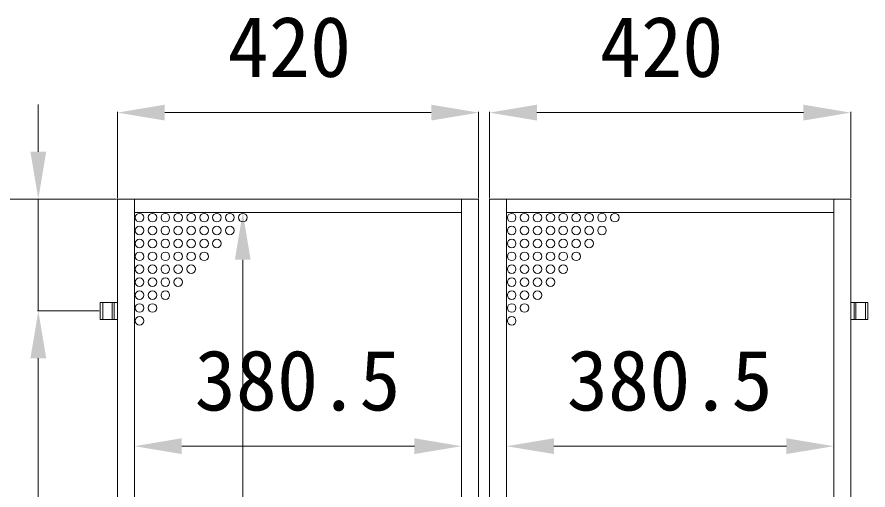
# Model space of a CAD drawing. Units: millimetres, scale not verified. Extents: x -30584 to 1616, y -23100 to 23100.
# Drawn here: x -1796 to -213, y 12517 to 13396 of the extents above; entities that cross this region are included whole.
import ezdxf
from ezdxf.enums import TextEntityAlignment as Align

# ---------------------------------------------------------------- set-up
doc = ezdxf.new("R2010")
doc.units = ezdxf.units.MM
doc.header["$LTSCALE"] = 150
doc.linetypes.add('DASHED1', pattern=[1.8, 1.2, -0.6])
for name, color, linetype, lineweight in [('0-2_ACCG-3018', 7, 'Continuous', 18), ('0-B_寸法', 3, 'Continuous', 18), ('1-8_標準ﾊﾟﾈﾙ', 7, 'Continuous', 18)]:
    doc.layers.add(name, color=color, linetype=linetype, lineweight=lineweight)
doc.styles.add('ＭＳ ゴシック', font='')
doc.styles.get('ＭＳ ゴシック').set_extended_font_data('MS Gothic')

msp = doc.modelspace()

# ---------------------------------------------------------------- linework, layer by layer
at = {"layer": '0-2_ACCG-3018'}
for centre in [(-1568.3, 13023.1), (-1544.3, 13023.1), (-1520.3, 13023.1), (-1496.3, 13023.1), (-1472.3, 13023.1), (-1448.3, 13023.1), (-1424.3, 13023.1), (-1400.3, 13023.1), (-1376.3, 13023.1), (-876, 13023.1), (-852, 13023.1), (-828, 13023.1), (-804, 13023.1), (-780, 13023.1), (-756, 13023.1), (-732, 13023.1), (-708, 13023.1), (-684, 13023.1), (-1568.3, 12999.1), (-1544.3, 12999.1), (-1520.3, 12999.1), (-1496.3, 12999.1), (-1472.3, 12999.1), (-1448.3, 12999.1), (-1424.3, 12999.1), (-1400.3, 12999.1), (-876, 12999.1), (-852, 12999.1), (-828, 12999.1), (-804, 12999.1), (-780, 12999.1), (-756, 12999.1), (-732, 12999.1), (-708, 12999.1), (-1568.3, 12975.1), (-1544.3, 12975.1), (-1520.3, 12975.1), (-1496.3, 12975.1), (-1472.3, 12975.1), (-1448.3, 12975.1), (-1424.3, 12975.1), (-876, 12975.1), (-852, 12975.1), (-828, 12975.1), (-804, 12975.1), (-780, 12975.1), (-756, 12975.1), (-732, 12975.1), (-1568.3, 12951.1), (-1544.3, 12951.1), (-1520.3, 12951.1), (-1496.3, 12951.1), (-1472.3, 12951.1), (-1448.3, 12951.1), (-876, 12951.1), (-852, 12951.1), (-828, 12951.1), (-804, 12951.1), (-780, 12951.1), (-756, 12951.1), (-1568.3, 12927.1), (-1544.3, 12927.1), (-1520.3, 12927.1), (-1496.3, 12927.1), (-1472.3, 12927.1), (-876, 12927.1), (-852, 12927.1), (-828, 12927.1), (-804, 12927.1), (-780, 12927.1), (-1568.3, 12903.1), (-1544.3, 12903.1), (-1520.3, 12903.1), (-1496.3, 12903.1), (-876, 12903.1), (-852, 12903.1), (-828, 12903.1), (-804, 12903.1), (-1568.3, 12879.1), (-1544.3, 12879.1), (-1520.3, 12879.1), (-876, 12879.1), (-852, 12879.1), (-828, 12879.1), (-1568.3, 12855.1), (-1544.3, 12855.1), (-876, 12855.1), (-852, 12855.1), (-1568.3, 12831.1), (-876, 12831.1)]:
    msp.add_circle(centre, 8, dxfattribs=at)
at = {"layer": '0-B_寸法'}
for p, q in [((-1756.6, 13145.5), (-1756.6, 13233.5)), ((-1609.5, 13059.1), (-1609.5, 13220)), ((-1521.5, 13218.4), (-1025.5, 13218.4)), ((-937.5, 13059.1), (-937.5, 13220)), ((-917.2, 13059.1), (-917.2, 13220)), ((-829.2, 13218.4), (-333.2, 13218.4)), ((-245.2, 13059.1), (-245.2, 13220)), ((-1611.1, 13057.5), (-2011.2, 13057.5)), ((-1611.1, 13057.5), (-1758.2, 13057.5)), ((-1756.6, 13057.5), (-1756.6, 12849.5)), ((-1577.9, 13031.1), (-1577.9, 12596.5)), ((-1576.3, 13032.7), (-1374.7, 13032.7)), ((-969.1, 13031.1), (-969.1, 12596.5)), ((-885.6, 13031.1), (-885.6, 12596.5)), ((-276.8, 13031.1), (-276.8, 12596.5)), ((-1376.3, 12944.7), (-1376.3, 11552.7)), ((-1643.1, 12849.5), (-1758.2, 12849.5)), ((-1643.1, 12849.5), (-1758.2, 12849.5)), ((-1756.6, 12761.5), (-1756.6, 12673.5)), ((-1756.6, 12761.5), (-1756.6, 10743.1)), ((-1489.9, 12598.1), (-1057.1, 12598.1)), ((-797.6, 12598.1), (-364.8, 12598.1))]:
    msp.add_line(p, q, dxfattribs=at)
at = {"layer": '0-B_寸法', "color": 91}
for points in [[(-1521.5, 13233.1), (-1609.5, 13218.4), (-1521.5, 13203.7)], [(-1025.5, 13233.1), (-937.5, 13218.4), (-1025.5, 13203.7)], [(-829.2, 13233.1), (-917.2, 13218.4), (-829.2, 13203.7)], [(-333.2, 13233.1), (-245.2, 13218.4), (-333.2, 13203.7)], [(-1771.3, 13145.5), (-1756.6, 13057.5), (-1741.9, 13145.5)], [(-1391, 12944.7), (-1376.3, 13032.7), (-1361.6, 12944.7)], [(-1771.3, 12761.5), (-1756.6, 12849.5), (-1741.9, 12761.5)], [(-1771.3, 12761.5), (-1756.6, 12849.5), (-1741.9, 12761.5)], [(-1489.9, 12612.8), (-1577.9, 12598.1), (-1489.9, 12583.5)], [(-1057.1, 12612.8), (-969.1, 12598.1), (-1057.1, 12583.5)], [(-797.6, 12612.8), (-885.6, 12598.1), (-797.6, 12583.5)], [(-364.8, 12612.8), (-276.8, 12598.1), (-364.8, 12583.5)]]:
    msp.add_solid(points, dxfattribs=at)
at = {"layer": '1-8_標準ﾊﾟﾈﾙ', "linetype": 'DASHED1'}
for p, q in [((-1636.7, 12865.5), (-1636.7, 12833.5)), ((-1619.1, 12865.5), (-1619.1, 12833.5)), ((-235.6, 12865.5), (-235.6, 12833.5)), ((-218, 12865.5), (-218, 12833.5))]:
    msp.add_line(p, q, dxfattribs=at)
at = {"layer": '1-8_標準ﾊﾟﾈﾙ'}
for p, q in [((-1615.6, 12865.5), (-1615.6, 12833.5)), ((-239.1, 12865.5), (-239.1, 12833.5))]:
    msp.add_line(p, q, dxfattribs=at)
for points in [[(-1609.5, 13057.5), (-1577.9, 13057.5), (-1577.9, 8252.7), (-1609.5, 8252.7)], [(-969.1, 13057.5), (-1577.9, 13057.5), (-1577.9, 13032.7), (-969.1, 13032.7)], [(-937.5, 13057.5), (-969.1, 13057.5), (-969.1, 8252.7), (-937.5, 8252.7)], [(-917.2, 13057.5), (-885.6, 13057.5), (-885.6, 8252.7), (-917.2, 8252.7)], [(-885.6, 13057.5), (-276.8, 13057.5), (-276.8, 13032.7), (-885.6, 13032.7)], [(-245.2, 13057.5), (-276.8, 13057.5), (-276.8, 8252.7), (-245.2, 8252.7)]]:
    msp.add_lwpolyline(points, close=True, dxfattribs=at)
for points in [[(-1609.5, 12833.5), (-1641.5, 12833.5), (-1641.5, 12865.5), (-1609.5, 12865.5)], [(-245.2, 12833.5), (-213.2, 12833.5), (-213.2, 12865.5), (-245.2, 12865.5)]]:
    msp.add_lwpolyline(points, dxfattribs=at)

# ---------------------------------------------------------------- texts
at = {"layer": '0-B_寸法', "style": 'ＭＳ ゴシック'}
for s, p in [('420', (-1404.4, 13251)), ('420', (-712.1, 13251)), ('380.5', (-1465.8, 12630.8)), ('380.5', (-773.5, 12630.8))]:
    msp.add_text(s, height=112.6, dxfattribs=at).set_placement(p, align=Align.BOTTOM_LEFT)

doc.saveas('drawing.dxf')
